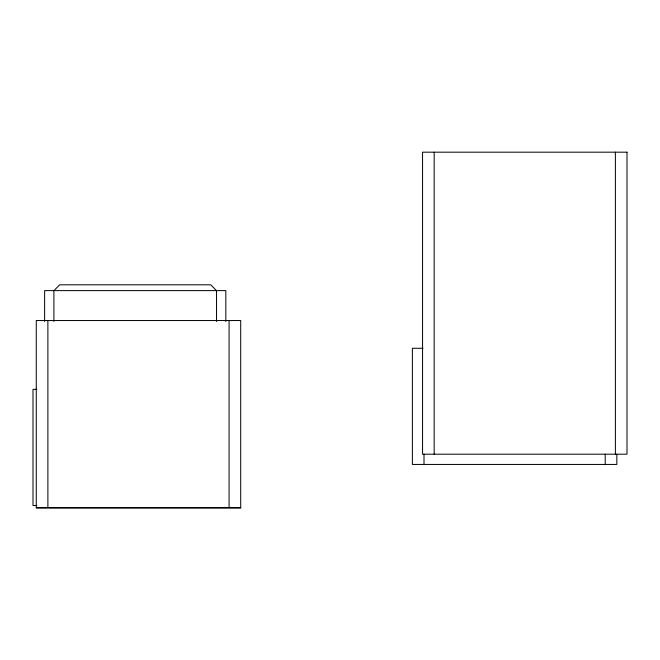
<?xml version="1.0" encoding="UTF-8"?>
<svg xmlns="http://www.w3.org/2000/svg" width="660" height="660" viewBox="0 0 660 660"><rect width="100%" height="100%" fill="white"/><g stroke="black" fill="none" stroke-linecap="round" stroke-linejoin="round"><path stroke-width="0.99" d="M36.267 507.82L240.71 507.82L240.71 320.537L36.267 320.537L36.267 507.82L240.71 507.82M423.035 348.274L412.385 348.274L412.385 464.442L616.828 464.442L616.828 454.162M36.869 389.35L33 389.35L33 505.519L36.869 505.519M615.384 152.179L615.384 454.195M605.212 454.162L605.212 464.442M434.173 152.179L434.173 454.195M424.001 454.162L424.001 464.442M229.094 320.537L229.094 507.565M225.827 321.469L225.827 290.614L44.616 290.614L44.616 321.469M216.538 321.469L216.538 290.614L210.73 284.807L59.713 284.807L53.905 290.614L53.905 321.469M47.883 320.537L47.883 507.565M627 152.179L422.557 152.179L422.557 454.195L627 454.195L627 152.179"/></g></svg>
